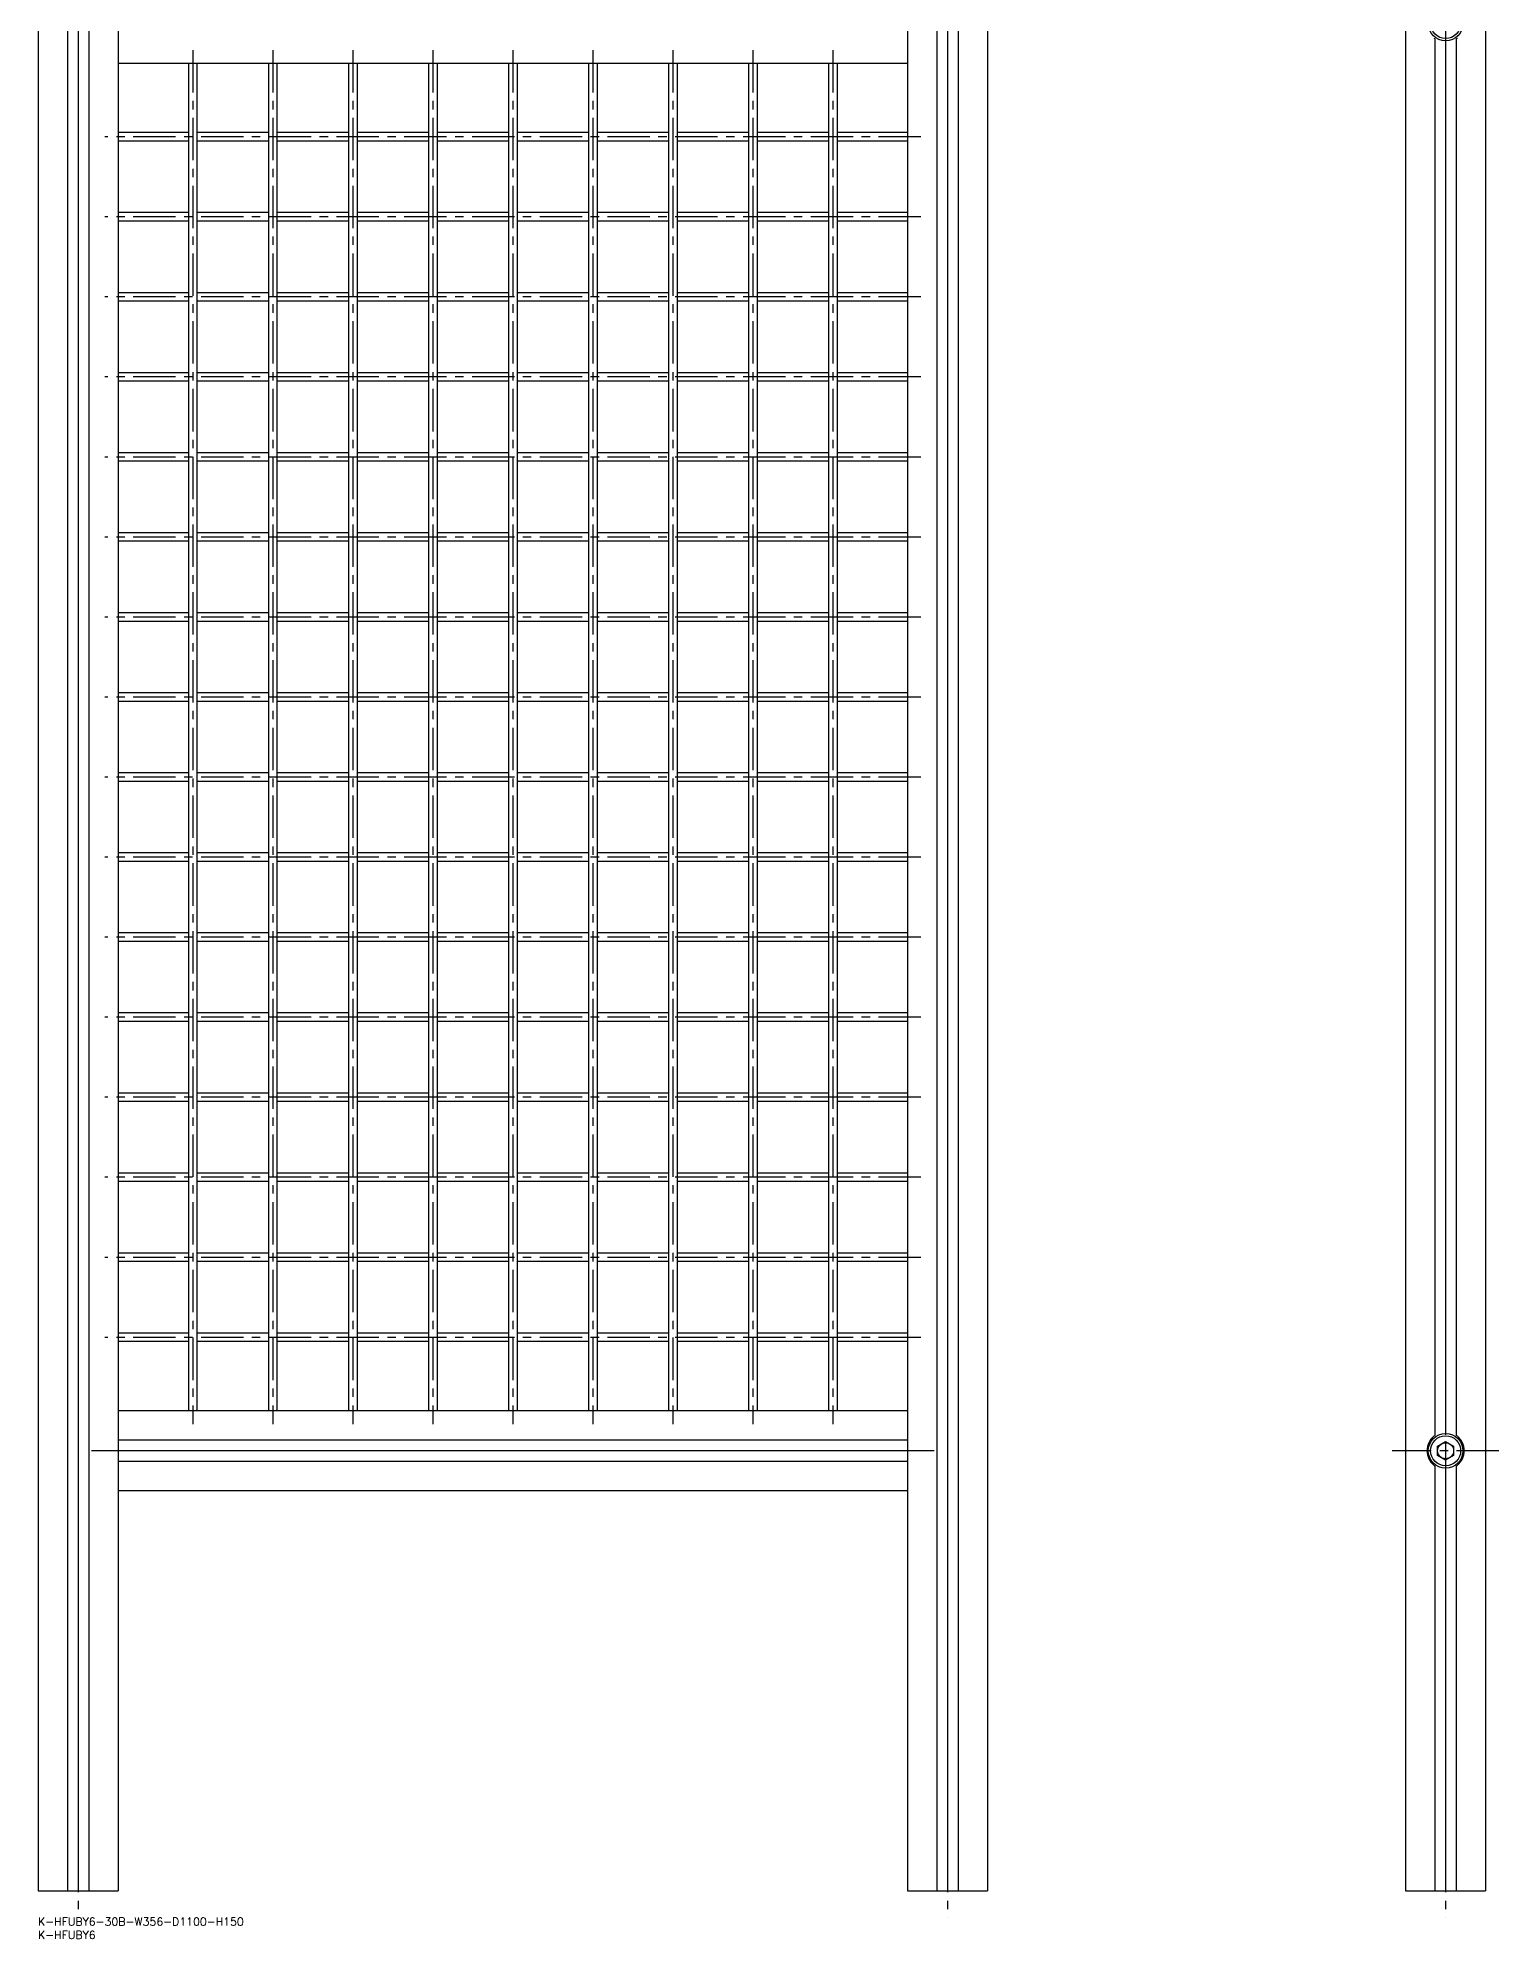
# Model space of a CAD drawing. Extents: x -10 to 548, y -8 to 1443.
# Drawn here: x 0 to 548, y -8 to 705 of the extents above; entities that cross this region are included whole.
import ezdxf

# ---------------------------------------------------------------- set-up
doc = ezdxf.new("R2010")
doc.units = 0
doc.header["$LTSCALE"] = 0.5
doc.linetypes.add('CENTER', pattern=[50.8, 31.75, -6.35, 6.35, -6.35])
for name, color, linetype in [('MSM_CENTER', 1, 'CENTER'), ('MSM_CONTINUOUS', 7, 'CONTINUOUS'), ('MSM_PART_NUMBER', 7, 'CONTINUOUS')]:
    doc.layers.add(name, color=color, linetype=linetype)
doc.styles.get("Standard").update_dxf_attribs({"font": 'txt.shx', "height": 20, "bigfont": 'bigfont.shx'})

# ---------------------------------------------------------------- blocks, each defined once
blk = doc.blocks.new('*U12')
at = {"layer": 'MSM_PART_NUMBER'}
blk.add_text('K-HFUBY6-30B-W356-D1100-H150', height=3, dxfattribs=at).set_placement((0, -3))
blk = doc.blocks.new('*U13')
at = {"layer": 'MSM_PART_NUMBER'}
blk.add_text('K-HFUBY6', height=3, dxfattribs=at).set_placement((0, -8))

msp = doc.modelspace()

# ---------------------------------------------------------------- linework, layer by layer
at = {"layer": 'MSM_CENTER'}
for p, q in [((15, 1270), (15, 0)), ((341, 1270), (341, 0)), ((527.76, 1270), (527.76, 0)), ((58, 700), (58, 185)), ((88, 700), (88, 185)), ((118, 700), (118, 185)), ((148, 700), (148, 185)), ((178, 700), (178, 185)), ((208, 700), (208, 185)), ((238, 700), (238, 185)), ((268, 700), (268, 185)), ((298, 700), (298, 185)), ((331, 667.5), (25, 667.5)), ((331, 637.5), (25, 637.5)), ((331, 607.5), (25, 607.5)), ((331, 577.5), (25, 577.5)), ((331, 547.5), (25, 547.5)), ((331, 517.5), (25, 517.5)), ((331, 487.5), (25, 487.5)), ((331, 457.5), (25, 457.5)), ((331, 427.5), (25, 427.5)), ((331, 397.5), (25, 397.5)), ((331, 367.5), (25, 367.5)), ((331, 337.5), (25, 337.5)), ((331, 307.5), (25, 307.5)), ((331, 277.5), (25, 277.5)), ((331, 247.5), (25, 247.5)), ((331, 217.5), (25, 217.5)), ((336, 175), (20, 175)), ((547.76, 175), (507.76, 175))]:
    msp.add_line(p, q, dxfattribs=at)
at = {"layer": 'MSM_CONTINUOUS'}
for p, q in [((0, 1260), (0, 10)), ((11, 1260), (11, 10)), ((15, 1260), (15, 10)), ((19, 1260), (19, 10)), ((30, 1260), (30, 10)), ((326, 1260), (326, 10)), ((337, 1260), (337, 10)), ((341, 1260), (341, 10)), ((345, 1260), (345, 10)), ((356, 1260), (356, 10)), ((512.76, 1260), (512.76, 10)), ((542.76, 1260), (542.76, 10)), ((523.36, 704.56), (523.52, 704.43)), ((523.52, 704.43), (523.64, 704.34)), ((523.64, 704.34), (523.71, 704.29)), ((523.71, 704.29), (523.76, 704.26)), ((523.76, 704.26), (523.76, 180.74)), ((523.76, 704.26), (523.76, 704.26)), ((527.76, 703.5), (527.76, 181.5)), ((531.76, 704.26), (531.78, 704.27)), ((531.76, 704.26), (531.76, 180.74)), ((531.78, 704.27), (531.82, 704.3)), ((531.82, 704.3), (531.9, 704.35)), ((531.9, 704.35), (532, 704.43)), ((532, 704.43), (532.13, 704.53)), ((532.13, 704.53), (532.16, 704.56)), ((326, 695), (30, 695)), ((56.4, 695), (56.4, 190)), ((59.6, 695), (59.6, 190)), ((86.4, 695), (86.4, 190)), ((89.6, 695), (89.6, 190)), ((116.4, 695), (116.4, 190)), ((119.6, 695), (119.6, 190)), ((146.4, 695), (146.4, 190)), ((149.6, 695), (149.6, 190)), ((176.4, 695), (176.4, 190)), ((179.6, 695), (179.6, 190)), ((206.4, 695), (206.4, 190)), ((209.6, 695), (209.6, 190)), ((236.4, 695), (236.4, 190)), ((239.6, 695), (239.6, 190)), ((266.4, 695), (266.4, 190)), ((269.6, 695), (269.6, 190)), ((296.4, 695), (296.4, 190)), ((299.6, 695), (299.6, 190)), ((56.4, 669.1), (30, 669.1)), ((56.4, 665.9), (30, 665.9)), ((86.4, 669.1), (59.6, 669.1)), ((86.4, 665.9), (59.6, 665.9)), ((116.4, 669.1), (89.6, 669.1)), ((116.4, 665.9), (89.6, 665.9)), ((146.4, 669.1), (119.6, 669.1)), ((146.4, 665.9), (119.6, 665.9)), ((176.4, 669.1), (149.6, 669.1)), ((176.4, 665.9), (149.6, 665.9)), ((206.4, 669.1), (179.6, 669.1)), ((206.4, 665.9), (179.6, 665.9)), ((236.4, 669.1), (209.6, 669.1)), ((236.4, 665.9), (209.6, 665.9)), ((266.4, 669.1), (239.6, 669.1)), ((266.4, 665.9), (239.6, 665.9)), ((296.4, 669.1), (269.6, 669.1)), ((296.4, 665.9), (269.6, 665.9)), ((326, 669.1), (299.6, 669.1)), ((326, 665.9), (299.6, 665.9)), ((56.4, 639.1), (30, 639.1)), ((56.4, 635.9), (30, 635.9)), ((86.4, 639.1), (59.6, 639.1)), ((86.4, 635.9), (59.6, 635.9)), ((116.4, 639.1), (89.6, 639.1)), ((116.4, 635.9), (89.6, 635.9)), ((146.4, 639.1), (119.6, 639.1)), ((146.4, 635.9), (119.6, 635.9)), ((176.4, 639.1), (149.6, 639.1)), ((176.4, 635.9), (149.6, 635.9)), ((206.4, 639.1), (179.6, 639.1)), ((206.4, 635.9), (179.6, 635.9)), ((236.4, 639.1), (209.6, 639.1)), ((236.4, 635.9), (209.6, 635.9)), ((266.4, 639.1), (239.6, 639.1)), ((266.4, 635.9), (239.6, 635.9)), ((296.4, 639.1), (269.6, 639.1)), ((296.4, 635.9), (269.6, 635.9)), ((326, 639.1), (299.6, 639.1)), ((326, 635.9), (299.6, 635.9)), ((56.4, 609.1), (30, 609.1)), ((56.4, 605.9), (30, 605.9)), ((86.4, 609.1), (59.6, 609.1)), ((86.4, 605.9), (59.6, 605.9)), ((116.4, 609.1), (89.6, 609.1)), ((116.4, 605.9), (89.6, 605.9)), ((146.4, 609.1), (119.6, 609.1)), ((146.4, 605.9), (119.6, 605.9)), ((176.4, 609.1), (149.6, 609.1)), ((176.4, 605.9), (149.6, 605.9)), ((206.4, 609.1), (179.6, 609.1)), ((206.4, 605.9), (179.6, 605.9)), ((236.4, 609.1), (209.6, 609.1)), ((236.4, 605.9), (209.6, 605.9)), ((266.4, 609.1), (239.6, 609.1)), ((266.4, 605.9), (239.6, 605.9)), ((296.4, 609.1), (269.6, 609.1)), ((296.4, 605.9), (269.6, 605.9)), ((326, 609.1), (299.6, 609.1)), ((326, 605.9), (299.6, 605.9)), ((56.4, 579.1), (30, 579.1)), ((86.4, 579.1), (59.6, 579.1)), ((116.4, 579.1), (89.6, 579.1)), ((146.4, 579.1), (119.6, 579.1)), ((176.4, 579.1), (149.6, 579.1)), ((206.4, 579.1), (179.6, 579.1)), ((236.4, 579.1), (209.6, 579.1)), ((266.4, 579.1), (239.6, 579.1)), ((296.4, 579.1), (269.6, 579.1)), ((326, 579.1), (299.6, 579.1)), ((56.4, 575.9), (30, 575.9)), ((86.4, 575.9), (59.6, 575.9)), ((116.4, 575.9), (89.6, 575.9)), ((146.4, 575.9), (119.6, 575.9)), ((176.4, 575.9), (149.6, 575.9)), ((206.4, 575.9), (179.6, 575.9)), ((236.4, 575.9), (209.6, 575.9)), ((266.4, 575.9), (239.6, 575.9)), ((296.4, 575.9), (269.6, 575.9)), ((326, 575.9), (299.6, 575.9)), ((56.4, 549.1), (30, 549.1)), ((86.4, 549.1), (59.6, 549.1)), ((116.4, 549.1), (89.6, 549.1)), ((146.4, 549.1), (119.6, 549.1)), ((176.4, 549.1), (149.6, 549.1)), ((206.4, 549.1), (179.6, 549.1)), ((236.4, 549.1), (209.6, 549.1)), ((266.4, 549.1), (239.6, 549.1)), ((296.4, 549.1), (269.6, 549.1)), ((326, 549.1), (299.6, 549.1)), ((56.4, 545.9), (30, 545.9)), ((86.4, 545.9), (59.6, 545.9)), ((116.4, 545.9), (89.6, 545.9)), ((146.4, 545.9), (119.6, 545.9)), ((176.4, 545.9), (149.6, 545.9)), ((206.4, 545.9), (179.6, 545.9)), ((236.4, 545.9), (209.6, 545.9)), ((266.4, 545.9), (239.6, 545.9)), ((296.4, 545.9), (269.6, 545.9)), ((326, 545.9), (299.6, 545.9)), ((56.4, 519.1), (30, 519.1)), ((56.4, 515.9), (30, 515.9)), ((86.4, 519.1), (59.6, 519.1)), ((86.4, 515.9), (59.6, 515.9)), ((116.4, 519.1), (89.6, 519.1)), ((116.4, 515.9), (89.6, 515.9)), ((146.4, 519.1), (119.6, 519.1)), ((146.4, 515.9), (119.6, 515.9)), ((176.4, 519.1), (149.6, 519.1)), ((176.4, 515.9), (149.6, 515.9)), ((206.4, 519.1), (179.6, 519.1)), ((206.4, 515.9), (179.6, 515.9)), ((236.4, 519.1), (209.6, 519.1)), ((236.4, 515.9), (209.6, 515.9)), ((266.4, 519.1), (239.6, 519.1)), ((266.4, 515.9), (239.6, 515.9)), ((296.4, 519.1), (269.6, 519.1)), ((296.4, 515.9), (269.6, 515.9)), ((326, 519.1), (299.6, 519.1)), ((326, 515.9), (299.6, 515.9)), ((56.4, 489.1), (30, 489.1)), ((56.4, 485.9), (30, 485.9)), ((86.4, 489.1), (59.6, 489.1)), ((86.4, 485.9), (59.6, 485.9)), ((116.4, 489.1), (89.6, 489.1)), ((116.4, 485.9), (89.6, 485.9)), ((146.4, 489.1), (119.6, 489.1)), ((146.4, 485.9), (119.6, 485.9)), ((176.4, 489.1), (149.6, 489.1)), ((176.4, 485.9), (149.6, 485.9)), ((206.4, 489.1), (179.6, 489.1)), ((206.4, 485.9), (179.6, 485.9)), ((236.4, 489.1), (209.6, 489.1)), ((236.4, 485.9), (209.6, 485.9)), ((266.4, 489.1), (239.6, 489.1)), ((266.4, 485.9), (239.6, 485.9)), ((296.4, 489.1), (269.6, 489.1)), ((296.4, 485.9), (269.6, 485.9)), ((326, 489.1), (299.6, 489.1)), ((326, 485.9), (299.6, 485.9)), ((56.4, 459.1), (30, 459.1)), ((86.4, 459.1), (59.6, 459.1)), ((116.4, 459.1), (89.6, 459.1)), ((146.4, 459.1), (119.6, 459.1)), ((176.4, 459.1), (149.6, 459.1)), ((206.4, 459.1), (179.6, 459.1)), ((236.4, 459.1), (209.6, 459.1)), ((266.4, 459.1), (239.6, 459.1)), ((296.4, 459.1), (269.6, 459.1)), ((326, 459.1), (299.6, 459.1)), ((56.4, 455.9), (30, 455.9)), ((86.4, 455.9), (59.6, 455.9)), ((116.4, 455.9), (89.6, 455.9)), ((146.4, 455.9), (119.6, 455.9)), ((176.4, 455.9), (149.6, 455.9)), ((206.4, 455.9), (179.6, 455.9)), ((236.4, 455.9), (209.6, 455.9)), ((266.4, 455.9), (239.6, 455.9)), ((296.4, 455.9), (269.6, 455.9)), ((326, 455.9), (299.6, 455.9)), ((56.4, 429.1), (30, 429.1)), ((86.4, 429.1), (59.6, 429.1)), ((116.4, 429.1), (89.6, 429.1)), ((146.4, 429.1), (119.6, 429.1)), ((176.4, 429.1), (149.6, 429.1)), ((206.4, 429.1), (179.6, 429.1)), ((236.4, 429.1), (209.6, 429.1)), ((266.4, 429.1), (239.6, 429.1)), ((296.4, 429.1), (269.6, 429.1)), ((326, 429.1), (299.6, 429.1)), ((56.4, 425.9), (30, 425.9)), ((86.4, 425.9), (59.6, 425.9)), ((116.4, 425.9), (89.6, 425.9)), ((146.4, 425.9), (119.6, 425.9)), ((176.4, 425.9), (149.6, 425.9)), ((206.4, 425.9), (179.6, 425.9)), ((236.4, 425.9), (209.6, 425.9)), ((266.4, 425.9), (239.6, 425.9)), ((296.4, 425.9), (269.6, 425.9)), ((326, 425.9), (299.6, 425.9)), ((56.4, 399.1), (30, 399.1)), ((86.4, 399.1), (59.6, 399.1)), ((116.4, 399.1), (89.6, 399.1)), ((146.4, 399.1), (119.6, 399.1)), ((176.4, 399.1), (149.6, 399.1)), ((206.4, 399.1), (179.6, 399.1)), ((236.4, 399.1), (209.6, 399.1)), ((266.4, 399.1), (239.6, 399.1)), ((296.4, 399.1), (269.6, 399.1)), ((326, 399.1), (299.6, 399.1)), ((56.4, 395.9), (30, 395.9)), ((86.4, 395.9), (59.6, 395.9)), ((116.4, 395.9), (89.6, 395.9)), ((146.4, 395.9), (119.6, 395.9)), ((176.4, 395.9), (149.6, 395.9)), ((206.4, 395.9), (179.6, 395.9)), ((236.4, 395.9), (209.6, 395.9)), ((266.4, 395.9), (239.6, 395.9)), ((296.4, 395.9), (269.6, 395.9)), ((326, 395.9), (299.6, 395.9)), ((56.4, 369.1), (30, 369.1)), ((56.4, 365.9), (30, 365.9)), ((86.4, 369.1), (59.6, 369.1)), ((86.4, 365.9), (59.6, 365.9)), ((116.4, 369.1), (89.6, 369.1)), ((116.4, 365.9), (89.6, 365.9)), ((146.4, 369.1), (119.6, 369.1)), ((146.4, 365.9), (119.6, 365.9)), ((176.4, 369.1), (149.6, 369.1)), ((176.4, 365.9), (149.6, 365.9)), ((206.4, 369.1), (179.6, 369.1)), ((206.4, 365.9), (179.6, 365.9)), ((236.4, 369.1), (209.6, 369.1)), ((236.4, 365.9), (209.6, 365.9)), ((266.4, 369.1), (239.6, 369.1)), ((266.4, 365.9), (239.6, 365.9)), ((296.4, 369.1), (269.6, 369.1)), ((296.4, 365.9), (269.6, 365.9)), ((326, 369.1), (299.6, 369.1)), ((326, 365.9), (299.6, 365.9)), ((56.4, 339.1), (30, 339.1)), ((56.4, 335.9), (30, 335.9)), ((86.4, 339.1), (59.6, 339.1)), ((86.4, 335.9), (59.6, 335.9)), ((116.4, 339.1), (89.6, 339.1)), ((116.4, 335.9), (89.6, 335.9)), ((146.4, 339.1), (119.6, 339.1)), ((146.4, 335.9), (119.6, 335.9)), ((176.4, 339.1), (149.6, 339.1)), ((176.4, 335.9), (149.6, 335.9)), ((206.4, 339.1), (179.6, 339.1)), ((206.4, 335.9), (179.6, 335.9)), ((236.4, 339.1), (209.6, 339.1)), ((236.4, 335.9), (209.6, 335.9)), ((266.4, 339.1), (239.6, 339.1)), ((266.4, 335.9), (239.6, 335.9)), ((296.4, 339.1), (269.6, 339.1)), ((296.4, 335.9), (269.6, 335.9)), ((326, 339.1), (299.6, 339.1)), ((326, 335.9), (299.6, 335.9)), ((56.4, 309.1), (30, 309.1)), ((86.4, 309.1), (59.6, 309.1)), ((116.4, 309.1), (89.6, 309.1)), ((146.4, 309.1), (119.6, 309.1)), ((176.4, 309.1), (149.6, 309.1)), ((206.4, 309.1), (179.6, 309.1)), ((236.4, 309.1), (209.6, 309.1)), ((266.4, 309.1), (239.6, 309.1)), ((296.4, 309.1), (269.6, 309.1)), ((326, 309.1), (299.6, 309.1)), ((56.4, 305.9), (30, 305.9)), ((86.4, 305.9), (59.6, 305.9)), ((116.4, 305.9), (89.6, 305.9)), ((146.4, 305.9), (119.6, 305.9)), ((176.4, 305.9), (149.6, 305.9)), ((206.4, 305.9), (179.6, 305.9)), ((236.4, 305.9), (209.6, 305.9)), ((266.4, 305.9), (239.6, 305.9)), ((296.4, 305.9), (269.6, 305.9)), ((326, 305.9), (299.6, 305.9)), ((56.4, 279.1), (30, 279.1)), ((86.4, 279.1), (59.6, 279.1)), ((116.4, 279.1), (89.6, 279.1)), ((146.4, 279.1), (119.6, 279.1)), ((176.4, 279.1), (149.6, 279.1)), ((206.4, 279.1), (179.6, 279.1)), ((236.4, 279.1), (209.6, 279.1)), ((266.4, 279.1), (239.6, 279.1)), ((296.4, 279.1), (269.6, 279.1)), ((326, 279.1), (299.6, 279.1)), ((56.4, 275.9), (30, 275.9)), ((86.4, 275.9), (59.6, 275.9)), ((116.4, 275.9), (89.6, 275.9)), ((146.4, 275.9), (119.6, 275.9)), ((176.4, 275.9), (149.6, 275.9)), ((206.4, 275.9), (179.6, 275.9)), ((236.4, 275.9), (209.6, 275.9)), ((266.4, 275.9), (239.6, 275.9)), ((296.4, 275.9), (269.6, 275.9)), ((326, 275.9), (299.6, 275.9)), ((56.4, 249.1), (30, 249.1)), ((56.4, 245.9), (30, 245.9)), ((86.4, 249.1), (59.6, 249.1)), ((86.4, 245.9), (59.6, 245.9)), ((116.4, 249.1), (89.6, 249.1)), ((116.4, 245.9), (89.6, 245.9)), ((146.4, 249.1), (119.6, 249.1)), ((146.4, 245.9), (119.6, 245.9)), ((176.4, 249.1), (149.6, 249.1)), ((176.4, 245.9), (149.6, 245.9)), ((206.4, 249.1), (179.6, 249.1)), ((206.4, 245.9), (179.6, 245.9)), ((236.4, 249.1), (209.6, 249.1)), ((236.4, 245.9), (209.6, 245.9)), ((266.4, 249.1), (239.6, 249.1)), ((266.4, 245.9), (239.6, 245.9)), ((296.4, 249.1), (269.6, 249.1)), ((296.4, 245.9), (269.6, 245.9)), ((326, 249.1), (299.6, 249.1)), ((326, 245.9), (299.6, 245.9)), ((56.4, 219.1), (30, 219.1)), ((56.4, 215.9), (30, 215.9)), ((86.4, 219.1), (59.6, 219.1)), ((86.4, 215.9), (59.6, 215.9)), ((116.4, 219.1), (89.6, 219.1)), ((116.4, 215.9), (89.6, 215.9)), ((146.4, 219.1), (119.6, 219.1)), ((146.4, 215.9), (119.6, 215.9)), ((176.4, 219.1), (149.6, 219.1)), ((176.4, 215.9), (149.6, 215.9)), ((206.4, 219.1), (179.6, 219.1)), ((206.4, 215.9), (179.6, 215.9)), ((236.4, 219.1), (209.6, 219.1)), ((236.4, 215.9), (209.6, 215.9)), ((266.4, 219.1), (239.6, 219.1)), ((266.4, 215.9), (239.6, 215.9)), ((296.4, 219.1), (269.6, 219.1)), ((296.4, 215.9), (269.6, 215.9)), ((326, 219.1), (299.6, 219.1)), ((326, 215.9), (299.6, 215.9)), ((326, 190), (30, 190)), ((326, 179), (30, 179)), ((523.39, 180.47), (523.36, 180.44)), ((523.52, 180.57), (523.39, 180.47)), ((523.62, 180.65), (523.52, 180.57)), ((523.7, 180.7), (523.62, 180.65)), ((523.74, 180.73), (523.7, 180.7)), ((523.76, 180.74), (523.74, 180.73)), ((524.76, 176.73), (527.76, 178.46)), ((527.76, 178.46), (530.76, 176.73)), ((531.77, 180.74), (531.76, 180.74)), ((531.81, 180.71), (531.77, 180.74)), ((531.88, 180.66), (531.81, 180.71)), ((532, 180.57), (531.88, 180.66)), ((532.16, 180.44), (532, 180.57)), ((326, 175), (30, 175)), ((524.76, 173.27), (524.76, 176.73)), ((527.76, 171.54), (524.76, 173.27)), ((530.76, 173.27), (527.76, 171.54)), ((530.76, 176.73), (530.76, 173.27)), ((326, 171), (30, 171)), ((523.36, 169.56), (523.52, 169.43)), ((523.52, 169.43), (523.64, 169.34)), ((523.64, 169.34), (523.71, 169.29)), ((523.71, 169.29), (523.76, 169.26)), ((523.76, 169.26), (523.76, 10)), ((523.76, 169.26), (523.76, 169.26)), ((527.76, 168.5), (527.76, 10)), ((531.76, 169.26), (531.78, 169.27)), ((531.76, 169.26), (531.76, 10)), ((531.78, 169.27), (531.82, 169.3)), ((531.82, 169.3), (531.9, 169.35)), ((531.9, 169.35), (532, 169.43)), ((532, 169.43), (532.13, 169.53)), ((532.13, 169.53), (532.16, 169.56)), ((326, 160), (30, 160)), ((0, 10), (30, 10)), ((326, 10), (356, 10)), ((512.76, 10), (542.76, 10))]:
    msp.add_line(p, q, dxfattribs=at)
for centre, radius in [((527.76, 710), 6.5), ((527.76, 710), 5.63), ((527.76, 175), 6.5), ((527.76, 175), 5.63), ((527.76, 175), 3)]:
    msp.add_circle(centre, radius, dxfattribs=at)
for start, end in [(128.9448, 231.0552), (308.9448, 51.0552)]:
    msp.add_arc((527.76, 175), 7, start, end, dxfattribs=at)

# ---------------------------------------------------------------- block references
for name in ['*U12', '*U13']:
    msp.add_blockref(name, (0, 0), dxfattribs=at)

doc.saveas('drawing.dxf')
